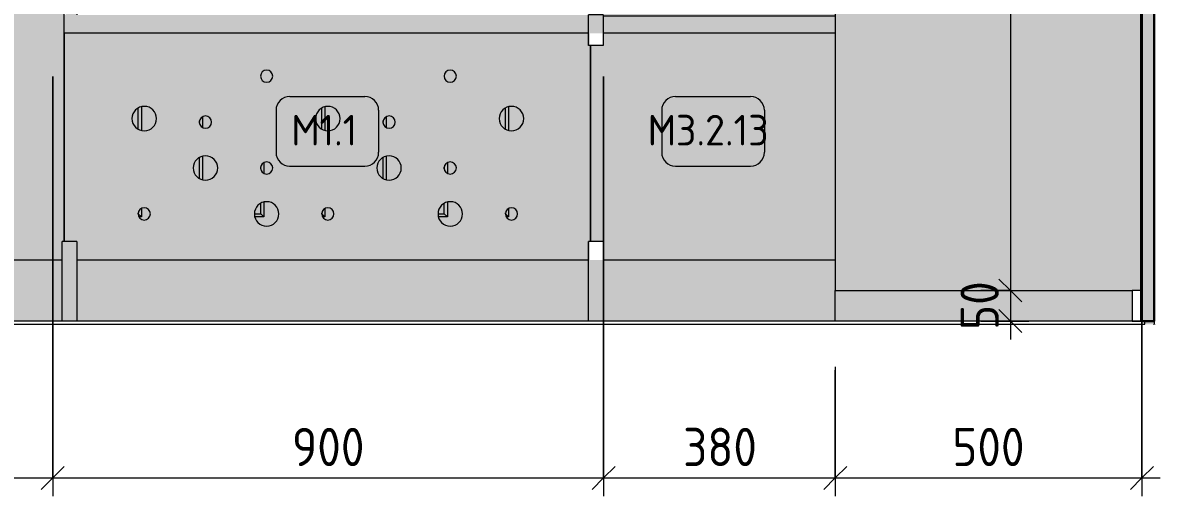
# Model space of a CAD drawing. Header units: millimetres. Extents: x 97900 to 162318, y -1987 to 22028.
# Drawn here: x 131649 to 133508, y 8114 to 8887 of the extents above; entities that cross this region are included whole.
import ezdxf

# ---------------------------------------------------------------- set-up
doc = ezdxf.new("R2010")
doc.units = ezdxf.units.MM
for name, color, linetype, lineweight in [('A-ANNO-DIMS', 7, 'Continuous', 9), ('A-ANNO-DIMS-25', 7, 'Continuous', 9), ('A-FLOR', 7, 'Continuous', 9), ('A-GENM', 7, 'Continuous', 9), ('A-WALL', 7, 'Continuous', 9), ('A-WALL-PATT', 7, 'Continuous', 9), ('I-WALL', 7, 'Continuous', 9), ('M-EQPM', 7, 'Continuous', 9), ('S-COLS', 7, 'Continuous', 9), ('Знаки', 7, 'Continuous', 9), ('Марки для знаков', 7, 'Continuous', 9)]:
    doc.layers.add(name, color=color, linetype=linetype, lineweight=lineweight)
for name, color, linetype, lineweight, true_color in [('A-FLOR-FNSH-1', 7, 'Continuous', 30, 0x3c3c3c), ('A-WALL-5', 7, 'Continuous', 30, 0x3c3c3c), ('A-WALL-FNSH-3', 7, 'Continuous', 30, 0x3c3c3c), ('I-WALL-1', 7, 'Continuous', 9, 0x787878)]:
    doc.layers.add(name, color=color, linetype=linetype, lineweight=lineweight, true_color=true_color)
doc.layers.add('M-EQPM-1', color=7, linetype='Continuous', lineweight=9, true_color=0xe6e6e6, transparency=0.7)
doc.styles.add('GOST Common_5', font='GOST_Common.ttf', dxfattribs={"height": 50})
doc.styles.add('ISOCPEUR_2', font='isocpeur.ttf', dxfattribs={"width": 0.9, "height": 62.5})
doc.dimstyles.new('ISO-2_5_0_9К_БОЛЬШОЙ_1', dxfattribs={"dimscale": 304.8, "dimtxt": 62.248823, "dimasz": 0.123031, "dimexe": 0.098425, "dimexo": 0.246063, "dimgap": 0, "dimtad": 1, "dimdec": 0, "dimrnd": 10, "dimzin": 0, "dimdsep": 46, "dimtxsty": 'ISOCPEUR_2', "dimblk1": 'OBLIQUE', "dimblk2": 'OBLIQUE', "dimsah": 1, "dimcen": 0.09, "dimdle": 0.098425, "dimazin": 0, "dimtfac": 1, "dimtdec": 4, "dimtix": 1, "dimtmove": 0, "dimatfit": 3, "dimfxl": 1, "dimtvp": 1, "dimtolj": 1, "dimtzin": 0, "dimarcsym": 2})

# ---------------------------------------------------------------- blocks, each defined once
blk = doc.blocks.new('Плинтус - Плинтус светлый _сад_-33412509-Развертка 3_35-1')
at = {"layer": 'A-GENM'}
blk.add_hatch(color=256, dxfattribs=at).paths.add_polyline_path([(110330, 8400), (110814, 8400), (110814, 8450), (110329, 8450), (110329, 8400)])
for p, q in [((110329, 8450), (110814, 8450)), ((110329, 8400), (110329, 8450))]:
    blk.add_line(p, q, dxfattribs=at)
blk = doc.blocks.new('Плинтус - Плинтус светлый _сад_-33412405-Развертка 3_35-1')
at = {"layer": 'A-GENM'}
for p, q in [((110829, 8450), (110814, 8450)), ((110814, 8450), (110814, 8400)), ((110829, 8400), (110829, 8450)), ((110814, 8400), (110829, 8400))]:
    blk.add_line(p, q, dxfattribs=at)
blk = doc.blocks.new('radiator_prado_classic_z_tip_30_po exemplyaru - Classic Z Тип 30-300-V24-Развертка 3_35-1')
at = {"layer": 'M-EQPM-1'}
h = blk.add_hatch(color=256, dxfattribs=at)
h.paths.add_polyline_path([(109699.9, 8555), (109705.6, 8555.9), (109709.9, 8557.7), (109714.1, 8560.9), (109717.6, 8565.8), (109719.3, 8570), (109719.9, 8575), (109719.3, 8580.2), (109717.3, 8585), (109714.1, 8589.1), (109709.9, 8592.3), (109704.9, 8594.3), (109699.9, 8595), (109694.8, 8594.3), (109689.9, 8592.3), (109685.8, 8589.1), (109682.6, 8585), (109680.6, 8580.2), (109679.9, 8575), (109680.6, 8569.8), (109683.2, 8564.2), (109685.8, 8560.9), (109689.9, 8557.7), (109695.2, 8555.6)])
h.paths.add_polyline_path([(109399.9, 8555), (109405.2, 8555.7), (109409.9, 8557.7), (109414.7, 8561.7), (109417.4, 8565.3), (109419.3, 8570), (109419.9, 8575), (109418.9, 8581), (109417.3, 8585), (109414.1, 8589.1), (109409.6, 8592.5), (109404.9, 8594.3), (109399.9, 8595), (109394.8, 8594.3), (109389.9, 8592.3), (109385.8, 8589.1), (109382.6, 8585), (109380.6, 8580.2), (109379.9, 8575), (109380.6, 8569.8), (109382.6, 8565), (109386, 8560.7), (109389.9, 8557.7), (109395.2, 8555.6), (109397.6, 8555.3)])
h.paths.add_polyline_path([(109799.9, 8565), (109802.5, 8565.3), (109805.1, 8566.5), (109807, 8567.9), (109808.6, 8570), (109809.6, 8572.4), (109809.8, 8575.7), (109809.6, 8577.6), (109808.6, 8580), (109807, 8582.1), (109804.9, 8583.7), (109802.5, 8584.7), (109799.9, 8585), (109796.8, 8584.4), (109794.9, 8583.7), (109792.9, 8582.1), (109791.3, 8580), (109790.2, 8576.6), (109789.9, 8575), (109790.6, 8571.6), (109791.4, 8569.8), (109792.9, 8567.9), (109795.2, 8566.2), (109797.4, 8565.3)])
h.paths.add_polyline_path([(109499.9, 8565), (109502.5, 8565.3), (109504.9, 8566.3), (109507.7, 8568.8), (109508.6, 8570), (109509.6, 8572.4), (109509.9, 8575), (109509.6, 8577.6), (109508.6, 8580), (109507, 8582.1), (109504.9, 8583.7), (109502.5, 8584.7), (109499.9, 8585), (109497.4, 8584.7), (109494.9, 8583.7), (109492.9, 8582.1), (109491.3, 8580), (109490.2, 8576.6), (109489.9, 8575), (109490.3, 8572.4), (109491.6, 8569.6), (109492.9, 8567.9), (109495.8, 8566), (109497.4, 8565.3)])
h.paths.add_polyline_path([(109199.9, 8565), (109202.5, 8565.3), (109204.9, 8566.3), (109207, 8567.9), (109208.6, 8570), (109209.6, 8572.4), (109209.9, 8575), (109209.6, 8577.6), (109208.6, 8580), (109207, 8582.1), (109204.9, 8583.7), (109202.5, 8584.7), (109199.9, 8585), (109197.4, 8584.7), (109194.8, 8583.5), (109192.9, 8582.1), (109191.3, 8580), (109190.2, 8576.6), (109189.9, 8575), (109190.3, 8572.4), (109191.3, 8570), (109192.9, 8567.9), (109195.2, 8566.2), (109197.4, 8565.3)])
h.paths.add_polyline_path([(109599.9, 8630), (109605.1, 8630.7), (109609.9, 8632.7), (109614.1, 8635.9), (109617.3, 8640), (109619.3, 8645), (109619.9, 8650), (109619.3, 8655.2), (109617.3, 8660), (109614.1, 8664.1), (109609.6, 8667.5), (109604.9, 8669.3), (109599.9, 8670), (109593.9, 8669), (109589.9, 8667.3), (109585.8, 8664.1), (109582.6, 8660), (109580.6, 8655.2), (109579.9, 8650), (109580.6, 8644.8), (109582.6, 8640), (109585.8, 8635.9), (109590.2, 8632.6), (109595.2, 8630.6)])
h.paths.add_polyline_path([(109299.9, 8630), (109305.1, 8630.7), (109309.9, 8632.7), (109314.1, 8635.9), (109317.3, 8640), (109319.3, 8645), (109319.9, 8650), (109319.1, 8655.6), (109317.3, 8660), (109314.1, 8664.1), (109309.1, 8667.7), (109304.9, 8669.3), (109299.9, 8670), (109294.8, 8669.3), (109289.9, 8667.3), (109285.8, 8664.1), (109282.6, 8660), (109280.6, 8655.2), (109279.9, 8650), (109280.6, 8644.8), (109282.6, 8640), (109285.8, 8635.9), (109290.2, 8632.6), (109295.2, 8630.6)])
h.paths.add_polyline_path([(109699.9, 8640), (109703.2, 8640.6), (109705.1, 8641.5), (109707.2, 8643.2), (109708.6, 8645), (109709.6, 8647.4), (109709.9, 8650), (109709.6, 8652.6), (109708.6, 8655), (109707, 8657.1), (109704.9, 8658.7), (109702.5, 8659.7), (109699.9, 8660), (109697.4, 8659.7), (109694.9, 8658.7), (109692.9, 8657.1), (109691.3, 8655), (109690.2, 8651.8), (109690, 8649.9), (109690.3, 8647.4), (109691.4, 8644.8), (109692.9, 8642.9), (109695.2, 8641.2), (109697.4, 8640.3)])
h.paths.add_polyline_path([(109399.9, 8640), (109402.5, 8640.3), (109405.1, 8641.5), (109407, 8642.9), (109408.6, 8645), (109409.6, 8647.4), (109409.9, 8650), (109409.6, 8652.6), (109408.6, 8655), (109407, 8657.1), (109404.9, 8658.7), (109402.5, 8659.7), (109399.9, 8660), (109397.4, 8659.7), (109394.9, 8658.7), (109392.9, 8657.1), (109391.3, 8655), (109390.2, 8651.8), (109389.9, 8650), (109390.3, 8647.4), (109391.4, 8644.8), (109392.9, 8642.9), (109395.2, 8641.2), (109397.6, 8640.3)])
h.paths.add_polyline_path([(109799.9, 8710.7), (109805.1, 8711.4), (109809.9, 8713.4), (109814.1, 8716.5), (109817.3, 8720.7), (109819.3, 8725.5), (109819.9, 8730.7), (109819.3, 8735.9), (109817.3, 8740.7), (109814.1, 8744.8), (109809.9, 8748), (109805.1, 8750), (109799.9, 8750.7), (109794.8, 8750), (109789.9, 8748), (109785.8, 8744.8), (109782.6, 8740.7), (109780.6, 8735.9), (109779.9, 8730.7), (109780.6, 8725.5), (109782.6, 8720.7), (109785.8, 8716.5), (109790.2, 8713.2), (109795.2, 8711.3), (109797.4, 8711)])
h.paths.add_polyline_path([(109499.9, 8710.7), (109505.1, 8711.4), (109509.9, 8713.4), (109514.1, 8716.5), (109517.3, 8720.7), (109519.3, 8725.5), (109519.9, 8730.7), (109519.3, 8735.9), (109517.3, 8740.7), (109514.1, 8744.8), (109509.9, 8748), (109505.1, 8750), (109499.7, 8750.6), (109494.8, 8750), (109489.9, 8748), (109485.8, 8744.8), (109482.6, 8740.7), (109480.6, 8735.9), (109479.9, 8730.7), (109480.6, 8725.5), (109482.6, 8720.7), (109485.8, 8716.5), (109490.2, 8713.3), (109495.2, 8711.3), (109497.4, 8711)])
h.paths.add_polyline_path([(109199.9, 8710.7), (109205.1, 8711.4), (109209.9, 8713.4), (109214.1, 8716.5), (109217.3, 8720.7), (109219.3, 8725.5), (109219.9, 8730.7), (109219.3, 8735.9), (109217.3, 8740.7), (109214.1, 8744.8), (109209.9, 8748), (109205.1, 8750), (109199.7, 8750.6), (109194.8, 8750), (109189.9, 8748), (109185.8, 8744.8), (109182.6, 8740.7), (109180.6, 8735.9), (109179.9, 8730.7), (109180.6, 8725.5), (109182.6, 8720.7), (109185.8, 8716.5), (109190.2, 8713.3), (109195.2, 8711.3), (109197.4, 8711)])
h.paths.add_polyline_path([(109599.9, 8715), (109602.5, 8715.3), (109605.1, 8716.5), (109607, 8717.9), (109608.6, 8720), (109609.6, 8722.4), (109609.9, 8725), (109609.6, 8727.6), (109608.6, 8730), (109607, 8732.1), (109604.9, 8733.7), (109602.5, 8734.7), (109599.9, 8735), (109597.4, 8734.7), (109594.9, 8733.7), (109592.9, 8732.1), (109591.3, 8730), (109590.2, 8726.8), (109589.9, 8725), (109590.3, 8722.4), (109591.3, 8720), (109592.9, 8717.9), (109595.2, 8716.2), (109597.4, 8715.3)])
h.paths.add_polyline_path([(109299.9, 8715), (109302.5, 8715.3), (109305.1, 8716.5), (109307, 8717.9), (109308.6, 8720), (109309.6, 8722.4), (109309.9, 8725), (109309.3, 8728.4), (109308.6, 8730), (109307, 8732.1), (109304.9, 8733.7), (109301.5, 8734.8), (109299.9, 8735), (109297.4, 8734.7), (109294.9, 8733.7), (109292.9, 8732.1), (109291.3, 8730), (109290.2, 8726.8), (109289.9, 8725), (109290.3, 8722.4), (109291.3, 8720), (109292.9, 8717.9), (109295.2, 8716.2), (109297.5, 8715.3)])
h.paths.add_polyline_path([(109399.9, 8790), (109402.5, 8790.3), (109405.6, 8791.9), (109407, 8792.9), (109408.6, 8795), (109409.6, 8797.4), (109409.9, 8800), (109409.4, 8803.1), (109408.6, 8805), (109407, 8807.1), (109404.7, 8808.8), (109402.5, 8809.7), (109399.9, 8810), (109396.5, 8809.3), (109394.2, 8808.1), (109392.3, 8806.3), (109391, 8804.3), (109390.3, 8802.6), (109389.9, 8800), (109390.7, 8796.5), (109391.3, 8795), (109392.9, 8792.9), (109395.2, 8791.2), (109397.6, 8790.3)])
h.paths.add_polyline_path([(109699.9, 8790), (109702.5, 8790.3), (109705.8, 8792), (109707, 8792.9), (109708.6, 8795), (109709.6, 8797.4), (109709.9, 8800), (109709.2, 8803.5), (109708.3, 8805.4), (109706.6, 8807.4), (109704.2, 8809), (109702.5, 8809.7), (109699.4, 8809.9), (109697.2, 8809.6), (109694.9, 8808.7), (109692.2, 8806.2), (109691, 8804.3), (109690.2, 8802.2), (109690, 8799.7), (109690.5, 8796.9), (109691.3, 8795), (109692.9, 8792.9), (109695.2, 8791.2), (109697.4, 8790.3)])
at = {"layer": 'M-EQPM'}
for p, q in [((109190.2, 8713.3), (109190.2, 8748.1)), ((109195.2, 8750.1), (109195.2, 8711.3)), ((109490.2, 8713.3), (109490.2, 8748.1)), ((109495.2, 8750.1), (109495.2, 8711.3)), ((109790.2, 8713.3), (109790.2, 8748.1)), ((109795.2, 8750.1), (109795.2, 8711.3)), ((109290.2, 8723.2), (109290.2, 8726.8)), ((109295.2, 8733.8), (109295.2, 8716.2)), ((109590.2, 8723.2), (109590.2, 8726.8)), ((109595.2, 8733.8), (109595.2, 8716.2)), ((109290.2, 8632.6), (109290.2, 8667.4)), ((109295.2, 8669.4), (109295.2, 8630.6)), ((109590.2, 8632.6), (109590.2, 8667.4)), ((109595.2, 8669.4), (109595.2, 8630.6)), ((109390.2, 8648.2), (109390.2, 8651.8)), ((109395.2, 8658.8), (109395.2, 8641.2)), ((109690.2, 8648.2), (109690.2, 8651.8)), ((109695.2, 8658.8), (109695.2, 8641.2)), ((109390.2, 8575), (109390.2, 8592.4)), ((109395.2, 8594.4), (109395.2, 8570)), ((109690.2, 8575), (109690.2, 8592.4)), ((109695.2, 8594.4), (109695.2, 8570)), ((109190.2, 8575), (109190.2, 8576.6)), ((109195.2, 8570), (109190.2, 8575)), ((109195.2, 8570), (109191.3, 8570)), ((109195.2, 8583.8), (109195.2, 8570)), ((109379.9, 8575), (109390.2, 8575)), ((109395.2, 8570), (109380.6, 8570)), ((109395.2, 8570), (109390.2, 8575)), ((109490.2, 8575), (109490.2, 8576.6)), ((109495.2, 8570), (109490.2, 8575)), ((109495.2, 8570), (109491.3, 8570)), ((109495.2, 8583.8), (109495.2, 8570)), ((109679.9, 8575), (109690.2, 8575)), ((109695.2, 8570), (109680.6, 8570)), ((109695.2, 8570), (109690.2, 8575)), ((109790.2, 8575), (109790.2, 8576.6)), ((109795.2, 8570), (109790.2, 8575)), ((109795.2, 8570), (109791.3, 8570)), ((109795.2, 8583.8), (109795.2, 8570))]:
    blk.add_line(p, q, dxfattribs=at)
blk = doc.blocks.new('Зашивка радиатора_ с перфорацией М1_1 - Зашивка радиатора_ с перфорацией М1_1-V26-Развертка 3_35-1')
at = {"layer": 'Знаки'}
blk.add_hatch(color=256, dxfattribs=at).paths.add_polyline_path([(109908, 8904), (109929.2, 8904), (109929.2, 8920), (109068.9, 8920), (109068.9, 8904), (109900.4, 8904)])
h = blk.add_hatch(color=256, dxfattribs=at)
h.paths.add_polyline_path([(109751, 8500), (109926, 8500), (109926, 8530), (109928.9, 8530), (109928.9, 8850), (109926, 8850), (109926, 8870), (109068.9, 8870), (109068.9, 8530), (109090, 8530), (109090, 8500), (109593.9, 8500)])
h.paths.add_polyline_path([(109699.9, 8555), (109694.8, 8555.7), (109689.7, 8557.9), (109685.8, 8560.9), (109682.5, 8565.3), (109680.6, 8570), (109679.9, 8575), (109680.6, 8580.2), (109682.6, 8585), (109685.8, 8589.1), (109690.2, 8592.4), (109695.2, 8594.4), (109699.9, 8595), (109705.1, 8594.3), (109709.9, 8592.3), (109714.1, 8589.1), (109717.4, 8584.7), (109719.3, 8580), (109719.9, 8575), (109719.3, 8569.8), (109717.3, 8565), (109714.1, 8560.9), (109709.6, 8557.6), (109705.1, 8555.7)])
h.paths.add_polyline_path([(109399.9, 8555), (109394.8, 8555.7), (109389.9, 8557.7), (109385.8, 8560.9), (109382.5, 8565.3), (109380.6, 8570), (109379.9, 8575), (109380.6, 8580.2), (109382.6, 8585), (109385.8, 8589.1), (109390.2, 8592.4), (109395.2, 8594.4), (109399.9, 8595), (109405.1, 8594.3), (109409.9, 8592.3), (109414.1, 8589.1), (109417.4, 8584.7), (109419.3, 8580), (109419.9, 8575), (109419.3, 8569.8), (109417.2, 8565), (109414.1, 8560.9), (109409.9, 8557.7), (109405.1, 8555.7)])
h.paths.add_polyline_path([(109799.9, 8565), (109797.4, 8565.3), (109794.9, 8566.3), (109792.9, 8567.9), (109791.3, 8570), (109790.2, 8573.2), (109790, 8575.2), (109790.3, 8577.6), (109791.3, 8580), (109792.9, 8582.1), (109794.9, 8583.7), (109797.4, 8584.7), (109799.9, 8585), (109802.5, 8584.7), (109804.9, 8583.7), (109807, 8582.1), (109808.6, 8580), (109809.7, 8576.6), (109809.8, 8574.3), (109809.6, 8572.4), (109808.6, 8570), (109807, 8567.9), (109804.9, 8566.3), (109802.5, 8565.3)])
h.paths.add_polyline_path([(109199.9, 8565), (109197.4, 8565.3), (109194.9, 8566.3), (109192.9, 8567.9), (109191.3, 8570), (109190.3, 8572.4), (109189.9, 8575), (109190.3, 8577.6), (109191.3, 8580), (109192.9, 8582.1), (109195.2, 8583.8), (109197.4, 8584.7), (109199.9, 8585), (109202.5, 8584.7), (109204.9, 8583.7), (109207, 8582.1), (109208.6, 8579.9), (109209.7, 8576.6), (109209.9, 8575), (109209.6, 8572.4), (109208.6, 8570), (109207, 8567.9), (109204.9, 8566.3), (109202.5, 8565.3), (109201.3, 8565.2)])
h.paths.add_polyline_path([(109499.9, 8565), (109497.4, 8565.3), (109494.9, 8566.3), (109492.9, 8567.9), (109491.3, 8570), (109490.2, 8573.2), (109490, 8575.2), (109490.3, 8577.6), (109491.3, 8580), (109492.9, 8582.1), (109494.9, 8583.7), (109497.4, 8584.7), (109499.9, 8585), (109502.5, 8584.7), (109504.9, 8583.7), (109507, 8582.1), (109508.6, 8580), (109509.7, 8576.6), (109509.9, 8575), (109509.6, 8572.4), (109508.6, 8570), (109507, 8567.9), (109504.9, 8566.3), (109502.5, 8565.3)])
h.paths.add_polyline_path([(109599.9, 8630), (109593.9, 8631), (109589.9, 8632.7), (109585.8, 8635.9), (109582.6, 8640), (109580.6, 8644.8), (109579.9, 8650), (109580.6, 8655.2), (109582.6, 8660), (109585.8, 8664.1), (109590.2, 8667.4), (109595.2, 8669.4), (109599.9, 8670), (109605.1, 8669.3), (109609.9, 8667.3), (109614.1, 8664.1), (109617.4, 8659.7), (109619.3, 8655), (109619.9, 8650), (109619.3, 8644.8), (109617.3, 8640), (109614.1, 8635.9), (109609.9, 8632.7), (109605.1, 8630.7), (109602, 8630.3)])
h.paths.add_polyline_path([(109299.9, 8630), (109294.8, 8630.7), (109289.9, 8632.7), (109285.8, 8635.9), (109282.6, 8640), (109280.6, 8644.8), (109279.9, 8650), (109280.6, 8655.2), (109282.6, 8660), (109285.8, 8664.1), (109290.2, 8667.4), (109295.2, 8669.4), (109299.9, 8670), (109305.1, 8669.3), (109309.9, 8667.3), (109314.1, 8664.1), (109317.3, 8660), (109319.3, 8655), (109319.9, 8650), (109319.1, 8644.4), (109317.3, 8640), (109314.1, 8635.9), (109309.9, 8632.7), (109305.1, 8630.7)])
h.paths.add_polyline_path([(109699.9, 8640), (109697.4, 8640.3), (109694.9, 8641.3), (109692.9, 8642.9), (109691.3, 8645), (109690.2, 8648.2), (109689.9, 8650), (109690.3, 8652.6), (109691.3, 8655), (109692.9, 8657.1), (109694.9, 8658.7), (109697.4, 8659.7), (109699.9, 8660), (109702.5, 8659.7), (109705.2, 8658.4), (109707, 8657.1), (109708.6, 8655), (109709.6, 8652.6), (109709.9, 8650), (109709.6, 8647.4), (109708.6, 8645), (109707, 8642.9), (109704.9, 8641.3), (109702.5, 8640.3)])
h.paths.add_polyline_path([(109399.9, 8640), (109397.4, 8640.3), (109394.1, 8642), (109392.9, 8642.9), (109391.3, 8645), (109390.2, 8648.2), (109389.9, 8650), (109390.3, 8652.6), (109391.3, 8655), (109392.9, 8657.1), (109394.9, 8658.7), (109397.6, 8659.7), (109399.9, 8660), (109402.5, 8659.7), (109404.9, 8658.7), (109407, 8657.1), (109408.6, 8655), (109409.6, 8652.6), (109409.9, 8650), (109409.5, 8647.1), (109408.6, 8645), (109407, 8642.9), (109404.9, 8641.3), (109402.5, 8640.3)])
h.paths.add_polyline_path([(109799.9, 8710.7), (109794.8, 8711.4), (109789.9, 8713.4), (109785.8, 8716.5), (109782.6, 8720.7), (109780.6, 8725.5), (109779.9, 8730.7), (109780.6, 8735.9), (109782.6, 8740.7), (109785.8, 8744.8), (109790.2, 8748.1), (109795.2, 8750.1), (109799.9, 8750.7), (109805.1, 8750), (109809.9, 8748), (109814.1, 8744.8), (109817.3, 8740.7), (109819.3, 8735.9), (109819.9, 8730.7), (109819.3, 8725.5), (109817.3, 8720.7), (109814.1, 8716.5), (109809.9, 8713.4), (109804.9, 8711.3)])
h.paths.add_polyline_path([(109499.9, 8710.7), (109494.8, 8711.4), (109489.9, 8713.4), (109485.8, 8716.5), (109482.6, 8720.7), (109480.6, 8725.5), (109479.9, 8730.7), (109480.6, 8735.9), (109482.6, 8740.7), (109485.8, 8744.8), (109489.9, 8748), (109495.2, 8750.1), (109499.9, 8750.7), (109505.1, 8750), (109509.9, 8748), (109514.1, 8744.8), (109517.3, 8740.7), (109519.3, 8735.9), (109519.9, 8730), (109519.1, 8725), (109517.3, 8720.7), (109514.1, 8716.5), (109509.9, 8713.4), (109504.1, 8711.2), (109502.5, 8711)])
h.paths.add_polyline_path([(109199.9, 8710.7), (109194.8, 8711.4), (109189.9, 8713.4), (109185.8, 8716.5), (109182.6, 8720.7), (109180.6, 8725.5), (109179.9, 8730.7), (109180.6, 8735.9), (109182.6, 8740.7), (109185.8, 8744.8), (109189.9, 8748), (109194.8, 8750), (109199.9, 8750.7), (109205.1, 8750), (109209.9, 8748), (109214.1, 8744.8), (109217.3, 8740.7), (109219.3, 8735.9), (109219.9, 8730), (109219.1, 8725), (109217.3, 8720.7), (109214.1, 8716.5), (109209.9, 8713.4), (109204.1, 8711.2), (109201.3, 8710.9)])
h.paths.add_polyline_path([(109599.9, 8715), (109597.4, 8715.3), (109594.9, 8716.3), (109592.9, 8717.9), (109591, 8720.7), (109590.2, 8723.2), (109589.9, 8725), (109590.3, 8727.6), (109591.3, 8730), (109592.9, 8732.1), (109595.2, 8733.8), (109597.4, 8734.7), (109599.9, 8735), (109602.5, 8734.7), (109604.9, 8733.7), (109607, 8732.1), (109608.6, 8730), (109609.6, 8727.6), (109609.9, 8725), (109609.6, 8722.4), (109608.6, 8720), (109607, 8717.9), (109604.9, 8716.3), (109602.5, 8715.3)])
h.paths.add_polyline_path([(109299.9, 8715), (109297.4, 8715.3), (109294.8, 8716.5), (109292.9, 8717.9), (109291, 8720.7), (109290.2, 8723.2), (109289.9, 8725), (109290.6, 8728.4), (109291.3, 8730), (109292.9, 8732.1), (109295.2, 8733.8), (109297.4, 8734.7), (109299.9, 8735), (109302.5, 8734.7), (109304.9, 8733.7), (109307, 8732.1), (109308.6, 8730), (109309.6, 8727.6), (109309.9, 8725), (109309.6, 8722.4), (109308.6, 8720), (109307, 8717.9), (109304.9, 8716.3), (109302.5, 8715.3)])
h.paths.add_polyline_path([(109699.9, 8790), (109697.2, 8790.4), (109694.9, 8791.3), (109692.3, 8793.7), (109691.3, 8795), (109690.3, 8797.4), (109689.9, 8800), (109690.5, 8803.1), (109691.3, 8805), (109693.3, 8807.4), (109695.2, 8808.8), (109697.4, 8809.7), (109700.6, 8809.9), (109702.5, 8809.7), (109704.9, 8808.7), (109707, 8807.1), (109708.8, 8804.5), (109709.6, 8802.4), (109709.9, 8799.9), (109709.3, 8796.6), (109708.6, 8795), (109707, 8792.9), (109704.9, 8791.3), (109702.5, 8790.3)])
h.paths.add_polyline_path([(109399.9, 8790), (109397.4, 8790.3), (109394.9, 8791.3), (109392.4, 8793.6), (109391.3, 8795), (109390.3, 8797.4), (109390.1, 8800.9), (109390.5, 8803.1), (109391.3, 8805), (109392.9, 8807.1), (109394.9, 8808.7), (109397.6, 8809.7), (109399.9, 8810), (109403.4, 8809.3), (109405.7, 8808.1), (109407, 8807.1), (109408.6, 8805), (109409.6, 8802.6), (109409.9, 8800), (109409.3, 8796.7), (109408.1, 8794.4), (109407, 8792.9), (109404.9, 8791.3), (109402.5, 8790.3)])
for p, q in [((109068.9, 8920), (109929.2, 8920)), ((109068.9, 8904), (109068.9, 8920)), ((109929.2, 8904), (109068.9, 8904)), ((109929.2, 8920), (109929.2, 8904)), ((109926, 8870), (109068.9, 8870)), ((109068.9, 8870), (109068.9, 8530)), ((109928.9, 8530), (109928.9, 8850)), ((109090, 8500), (109926, 8500))]:
    blk.add_line(p, q, dxfattribs=at)
for centre, radius, start, end in [((109399.9, 8800), 10, 0, 180), ((109699.9, 8800), 10, 0, 180), ((109399.9, 8800), 10, 180, 0), ((109699.9, 8800), 10, 180, 0), ((109199.9, 8730.7), 20, 0, 180), ((109499.9, 8730.7), 20, 0, 180), ((109799.9, 8730.7), 20, 0, 180), ((109199.9, 8730.7), 20, 180, 0), ((109299.9, 8725), 10, 0, 180), ((109299.9, 8725), 10, 180, 0), ((109499.9, 8730.7), 20, 180, 0), ((109599.9, 8725), 10, 0, 180), ((109599.9, 8725), 10, 180, 0), ((109799.9, 8730.7), 20, 180, 0), ((109299.9, 8650), 20, 0, 180), ((109599.9, 8650), 20, 0, 180), ((109299.9, 8650), 20, 180, 0), ((109399.9, 8650), 10, 0, 180), ((109399.9, 8650), 10, 180, 0), ((109599.9, 8650), 20, 180, 0), ((109699.9, 8650), 10, 0, 180), ((109699.9, 8650), 10, 180, 0), ((109399.9, 8575), 20, 0, 180), ((109699.9, 8575), 20, 0, 180), ((109199.9, 8575), 10, 0, 180), ((109199.9, 8575), 10, 180, 0), ((109399.9, 8575), 20, 180, 0), ((109499.9, 8575), 10, 0, 180), ((109499.9, 8575), 10, 180, 0), ((109699.9, 8575), 20, 180, 0), ((109799.9, 8575), 10, 0, 180), ((109799.9, 8575), 10, 180, 0)]:
    blk.add_arc(centre, radius, start, end, dxfattribs=at)
blk = doc.blocks.new('Зашивка без перфорации М3_2_1 - М3_2_13-31189094-Развертка 3_35-1')
at = {"layer": 'Знаки'}
for points in [[(110329, 8897.9), (110329, 8920), (109929.2, 8920), (109929.2, 8900), (109950, 8900), (109950, 8897.9), (110222.1, 8897.9)], [(110073.3, 8500), (110329, 8500), (110329, 8870), (109950, 8870), (109950, 8850), (109929.2, 8850), (109929.2, 8530), (109950, 8530), (109950, 8500), (109950.4, 8500)]]:
    blk.add_hatch(color=256, dxfattribs=at).paths.add_polyline_path(points)
for p, q in [((109929.2, 8920), (110329, 8920)), ((109929.2, 8900), (109929.2, 8920)), ((110329, 8897.9), (109950, 8897.9)), ((110329, 8870), (109950, 8870)), ((109929.2, 8850), (109929.2, 8530)), ((109950, 8500), (110329, 8500))]:
    blk.add_line(p, q, dxfattribs=at)
blk = doc.blocks.new('Зашивка без перфорации М3 - М3_29-31196890-Развертка 3_35-1')
at = {"layer": 'Знаки'}
for points in [[(108337.6, 9204), (109069.2, 9204), (109068.9, 9220), (107728.9, 9220), (107728.9, 9204), (107908.5, 9204)], [(108337.6, 8500), (109066, 8500), (109066, 8530), (109068.9, 8530), (109068.9, 9150), (109066, 9150), (109066, 9170), (107749.8, 9170), (107749.8, 9150), (107728.9, 9150), (107728.9, 8920), (107730.6, 8920), (107730.6, 8904), (107728.9, 8904), (107728.9, 8870), (107730.4, 8870), (107730.4, 8530), (107749.8, 8530), (107749.8, 8500)]]:
    blk.add_hatch(color=256, dxfattribs=at).paths.add_polyline_path(points)
for p, q in [((107728.9, 9220), (109069.2, 9220)), ((107728.9, 9204), (107728.9, 9220)), ((109069.2, 9220), (109069.2, 9204)), ((109069.2, 9204), (107728.9, 9204)), ((109066, 9170), (107749.8, 9170)), ((107728.9, 9150), (107728.9, 8920)), ((109068.9, 8530), (109068.9, 9150)), ((107728.9, 8904), (107728.9, 8870)), ((107749.8, 8500), (109066, 8500))]:
    blk.add_line(p, q, dxfattribs=at)
blk = doc.blocks.new('Зашивка_ опоясывающая панель - Зашивка_ опоясывающая панель-V30-Развертка 3_35-1')
at = {"layer": 'Знаки'}
for points in [[(109066, 9150), (109090, 9150), (109090, 9200), (109066, 9200), (109066, 9170)], [(109068.9, 8400), (109090, 8400), (109090, 8530), (109066, 8530), (109066, 8400)]]:
    blk.add_hatch(color=256, dxfattribs=at).paths.add_polyline_path(points)
h = blk.add_hatch(color=256, dxfattribs=at)
h.paths.add_polyline_path([(109071.4, 8900), (109090, 8900), (109090, 8904), (109071.4, 8904), (109071.4, 8901.8)])
h.paths.add_polyline_path([(109071.4, 8920), (109090, 8920), (109090, 9150), (109071.4, 9150), (109071.4, 8921)])
for p, q in [((109066, 9150), (109066, 9200)), ((109090, 9200), (109066, 9200)), ((109090, 9200), (109090, 9150)), ((109090, 9150), (109066, 9150)), ((109090, 9150), (109090, 8920)), ((109090, 8904), (109090, 8900)), ((109066, 8400), (109066, 8530)), ((109090, 8530), (109066, 8530)), ((109090, 8530), (109090, 8400))]:
    blk.add_line(p, q, dxfattribs=at)
blk = doc.blocks.new('Зашивка_ опоясывающая панель - Зашивка_ опоясывающая панель Т2_1-V28-Развертка 3_35-1')
at = {"layer": 'Знаки'}
for points in [[(106870.4, 8850), (106870.4, 8870), (106892.3, 8870), (106892.3, 8900), (106868.3, 8900), (106868.3, 8850)], [(106892.3, 8400), (106892.3, 8500), (106870.4, 8500), (106870.4, 8530), (106868.3, 8530), (106868.3, 8400), (106870.4, 8400)]]:
    blk.add_hatch(color=256, dxfattribs=at).paths.add_polyline_path(points)
for p, q in [((106868.3, 8850), (106868.3, 8900)), ((106892.3, 8900), (106868.3, 8900)), ((106892.3, 8900), (106892.3, 8850)), ((106892.3, 8850), (106868.3, 8850)), ((106868.3, 8400), (106868.3, 8530)), ((106892.3, 8530), (106868.3, 8530)), ((106892.3, 8530), (106892.3, 8400))]:
    blk.add_line(p, q, dxfattribs=at)
blk = doc.blocks.new('DIMBLOCK15-Развертка 3_35-1')
at = {"layer": 'A-ANNO-DIMS-25'}
for p, q in [((133263, 11830), (133263, 8450)), ((133214.5, 11800), (133293, 11800)), ((133263, 11800), (133214.5, 11800)), ((133214.5, 8450), (133293, 8450)), ((133263, 8450), (133214.5, 8450))]:
    blk.add_line(p, q, dxfattribs=at)
at = {"layer": 'A-ANNO-DIMS-25', "lineweight": 20}
for p, q in [((133263, 11800), (133244.3, 11818.8)), ((133263, 11800), (133281.8, 11781.2)), ((133263, 8450), (133244.3, 8468.7)), ((133263, 8450), (133281.8, 8431.2))]:
    blk.add_line(p, q, dxfattribs=at)
at = {"layer": 'A-ANNO-DIMS-25', "color": 0, "insert": (133181.4, 10046), "char_height": 62.5, "width": 189.619, "attachment_point": 1, "rotation": 90, "line_spacing_factor": 1.149209, "style": 'ISOCPEUR_2'}
blk.add_mtext('3350', dxfattribs=at)
blk = doc.blocks.new('_Oblique')
at = {"color": 0, "linetype": 'ByBlock', "lineweight": -2}
blk.add_line((-0.5, -0.5), (0.5, 0.5), dxfattribs=at)
blk = doc.blocks.new('DIMBLOCK16-Развертка 3_35-1')
at = {"layer": 'A-ANNO-DIMS-25', "lineweight": 20}
for p, q in [((133263, 8450), (133244.3, 8468.7)), ((133263, 8450), (133281.8, 8431.2)), ((133263, 8400), (133244.3, 8418.7)), ((133263, 8400), (133281.8, 8381.2))]:
    blk.add_line(p, q, dxfattribs=at)
at = {"layer": 'A-ANNO-DIMS-25'}
for p, q in [((133214.5, 8450), (133293, 8450)), ((133263, 8450), (133214.5, 8450)), ((133263, 8450), (133263, 8370)), ((133214.5, 8400), (133293, 8400)), ((133263, 8400), (133214.5, 8400))]:
    blk.add_line(p, q, dxfattribs=at)
at = {"layer": 'A-ANNO-DIMS-25', "color": 0, "insert": (133181.4, 8385.5), "char_height": 62.5, "width": 94.81, "attachment_point": 1, "rotation": 90, "line_spacing_factor": 1.149209, "style": 'ISOCPEUR_2'}
blk.add_mtext('50', dxfattribs=at)
blk = doc.blocks.new('DIMBLOCK20-Развертка 3_35-1')
at = {"layer": 'A-ANNO-DIMS-25'}
for p, q in [((130398.2, 8799.4), (130398.2, 8113.9)), ((130398.2, 8143.9), (130398.2, 8799.4)), ((131698.2, 8799.4), (131698.2, 8113.9)), ((131698.2, 8143.9), (131698.2, 8799.4)), ((130398.2, 8143.9), (131698.2, 8143.9))]:
    blk.add_line(p, q, dxfattribs=at)
at = {"layer": 'A-ANNO-DIMS-25', "lineweight": 20}
for p, q in [((130398.2, 8143.9), (130417, 8162.6)), ((131698.2, 8143.9), (131717, 8162.6)), ((130398.2, 8143.9), (130379.5, 8125.1)), ((131698.2, 8143.9), (131679.5, 8125.1))]:
    blk.add_line(p, q, dxfattribs=at)
at = {"layer": 'A-ANNO-DIMS-25', "color": 0, "insert": (130974.6, 8225.6), "char_height": 62.5, "width": 176.691, "attachment_point": 1, "line_spacing_factor": 1.149209, "style": 'ISOCPEUR_2'}
blk.add_mtext('1300', dxfattribs=at)
blk = doc.blocks.new('DIMBLOCK21-Развертка 3_35-1')
at = {"layer": 'A-ANNO-DIMS-25'}
for p, q in [((131698.2, 8799.4), (131698.2, 8113.9)), ((131698.2, 8143.9), (131698.2, 8799.4)), ((132598.2, 8799.4), (132598.2, 8113.9)), ((132598.2, 8143.9), (132598.2, 8799.4)), ((131698.2, 8143.9), (132598.2, 8143.9))]:
    blk.add_line(p, q, dxfattribs=at)
at = {"layer": 'A-ANNO-DIMS-25', "lineweight": 20}
for p, q in [((131698.2, 8143.9), (131717, 8162.6)), ((132598.2, 8143.9), (132617, 8162.6)), ((131698.2, 8143.9), (131679.5, 8125.1)), ((132598.2, 8143.9), (132579.5, 8125.1))]:
    blk.add_line(p, q, dxfattribs=at)
at = {"layer": 'A-ANNO-DIMS-25', "color": 0, "insert": (132089, 8225.6), "char_height": 62.5, "width": 142.215, "attachment_point": 1, "line_spacing_factor": 1.149209, "style": 'ISOCPEUR_2'}
blk.add_mtext('900', dxfattribs=at)
blk = doc.blocks.new('DIMBLOCK22-Развертка 3_35-1')
at = {"layer": 'A-ANNO-DIMS-25'}
for p, q in [((132598.2, 8799.4), (132598.2, 8113.9)), ((132598.2, 8143.9), (132598.2, 8799.4)), ((132976.8, 8325), (132976.8, 8113.9)), ((132976.8, 8143.9), (132976.8, 8320)), ((132598.2, 8143.9), (132976.8, 8143.9))]:
    blk.add_line(p, q, dxfattribs=at)
at = {"layer": 'A-ANNO-DIMS-25', "lineweight": 20}
for p, q in [((132598.2, 8143.9), (132617, 8162.6)), ((132976.8, 8143.9), (132995.5, 8162.6)), ((132598.2, 8143.9), (132579.5, 8125.1)), ((132976.8, 8143.9), (132958, 8125.1))]:
    blk.add_line(p, q, dxfattribs=at)
at = {"layer": 'A-ANNO-DIMS-25', "color": 0, "insert": (132728.2, 8225.6), "char_height": 62.5, "width": 142.215, "attachment_point": 1, "line_spacing_factor": 1.149209, "style": 'ISOCPEUR_2'}
blk.add_mtext('380', dxfattribs=at)
blk = doc.blocks.new('DIMBLOCK23-Развертка 3_35-1')
at = {"layer": 'A-ANNO-DIMS-25'}
for p, q in [((133477.8, 8532.5), (133477.8, 8113.9)), ((133477.8, 8143.9), (133477.8, 8532.5)), ((132976.8, 8325), (132976.8, 8113.9)), ((132976.8, 8143.9), (132976.8, 8320)), ((132976.8, 8143.9), (133507.8, 8143.9))]:
    blk.add_line(p, q, dxfattribs=at)
at = {"layer": 'A-ANNO-DIMS-25', "lineweight": 20}
for p, q in [((132976.8, 8143.9), (132995.5, 8162.6)), ((133477.8, 8143.9), (133496.5, 8162.6)), ((132976.8, 8143.9), (132958, 8125.1)), ((133477.8, 8143.9), (133459, 8125.1))]:
    blk.add_line(p, q, dxfattribs=at)
at = {"layer": 'A-ANNO-DIMS-25', "color": 0, "insert": (133168, 8225.6), "char_height": 62.5, "width": 142.215, "attachment_point": 1, "line_spacing_factor": 1.149209, "style": 'ISOCPEUR_2'}
blk.add_mtext('500', dxfattribs=at)
blk = doc.blocks.new('Марка_Знаки - В прямоуг_Наименование краткое-30718135-Развертка 3_35-1')
at = {"layer": 'Марки для знаков'}
for p, q in [((100939.6, 8916.9), (101062.3, 8916.9)), ((100917.1, 8894.4), (100917.1, 8825.4)), ((101084.8, 8894.4), (101084.8, 8825.6)), ((100939.4, 8803.1), (101062.3, 8803.1))]:
    blk.add_line(p, q, dxfattribs=at)
for centre, radius, start, end in [((100939.6, 8894.4), 22.5, 90, 180), ((101062.3, 8894.4), 22.5, 0, 90), ((100939.4, 8825.4), 22.3, 180, 270), ((101062.3, 8825.6), 22.5, 270, 0)]:
    blk.add_arc(centre, radius, start, end, dxfattribs=at)

msp = doc.modelspace()

# ---------------------------------------------------------------- hatches: boundary and pattern name
at = {"layer": 'A-WALL'}
h = msp.add_hatch(color=256, dxfattribs=at)
h.paths.add_polyline_path([(123467.8, 8394.4), (123817.8, 8394.4), (123817.8, 8395), (123467.8, 8395)])
h.paths.add_polyline_path([(132997.8, 8394.4), (132997.8, 8395), (132977.8, 8395), (132977.8, 8394.4), (132982, 8394.4)])
h.paths.add_polyline_path([(130985.4, 8394.4), (131117.8, 8394.4), (131117.8, 8395), (130797.8, 8395), (130797.8, 8394.4)])
h.paths.add_polyline_path([(128697.8, 8394.4), (128717.8, 8394.4), (128717.8, 8395), (128697.8, 8395)])
at = {"layer": 'A-WALL-PATT'}
h = msp.add_hatch(color=256, dxfattribs=at)
h.paths.add_polyline_path([(130357.2, 8400), (130373.6, 8400), (130373.6, 8500), (129540.1, 8500), (129540.1, 8400), (130282.2, 8400)])
h.paths.add_polyline_path([(132447.7, 8400), (132573.8, 8400), (132573.8, 8500), (131737.8, 8500), (131737.8, 8400), (132398.7, 8400)])
h.paths.add_polyline_path([(128718.8, 8400), (129516.1, 8400), (129516.1, 8500), (128728.2, 8500), (128728.2, 8870), (129516.1, 8870), (129516.1, 8897.9), (128728.2, 8897.9), (128728.2, 8920), (129498.2, 8920), (129498.2, 11400), (130398.2, 11400), (130398.2, 9220), (131698.2, 9220), (131698.2, 11400), (132598.2, 11400), (132598.2, 8920), (132976.8, 8920), (132976.8, 11800), (128718.8, 11800), (128718.8, 8400.3)])
h.paths.add_polyline_path([(131713.8, 8400), (131713.8, 8500), (130397.6, 8500), (130397.6, 8400), (131667.2, 8400)])
h.paths.add_polyline_path([(132869.9, 8400), (132976.8, 8400), (132976.8, 8500), (132597.8, 8500), (132597.8, 8400)])
h.paths.add_polyline_path([(132576.7, 8530), (132577, 8530), (132576.7, 8555)])
h.paths.add_polyline_path([(131716.7, 8870), (132573.8, 8870), (132573.8, 8900), (131716.7, 8900), (131716.7, 8880.2)])
h.paths.add_polyline_path([(130376.7, 8870), (130376.7, 8900), (129540.1, 8900), (129540.1, 8870), (130357.2, 8870)])
h.paths.add_polyline_path([(132976.8, 8870), (132976.8, 8897.9), (132597.8, 8897.9), (132597.8, 8870), (132869.9, 8870)])
h.paths.add_polyline_path([(130538.6, 9170), (131698.2, 9170), (131698.2, 9204), (130398.2, 9204), (130398.2, 9170)])
msp.add_hatch(color=256, dxfattribs=at).paths.add_polyline_path([(132985.1, 8450), (133476.8, 8450), (133476.8, 11800), (132976.8, 11800), (132976.8, 8450), (132977.8, 8450)])
at = {"layer": 'I-WALL-1'}
h = msp.add_hatch(dxfattribs=at)
h.set_pattern_fill('FP_13', color=256, style=0, pattern_type=2)
h.set_pattern_definition([(0, (22647.772, 0), (30.48, 7.62), [2.515, -20.345, 2.515, -20.345, -121.92]), (0, (22647.772, 0), (30.48, 7.62), [-45.72, 2.515, -43.205, 2.515, -20.345, -53.34]), (0, (22647.772, 0), (30.48, 7.62), [-114.3, 2.515, -12.725, 2.515, -35.585]), (120, (22659.202, 3.81), (-21.8391136, 22.5864543), [2.515, -20.345, 2.515, -20.345, -121.92]), (120, (22659.202, 3.81), (-21.8391136, 22.5864543), [-45.72, 2.515, -43.205, 2.515, -20.345, -53.34]), (120, (22659.202, 3.81), (-21.8391136, 22.5864543), [-114.3, 2.515, -12.725, 2.515, -35.585]), (240, (22663.012, 19.05), (-8.6408864, -30.2064543), [2.515, -20.345, 2.515, -20.345, -121.92]), (240, (22663.012, 19.05), (-8.6408864, -30.2064543), [-45.72, 2.515, -43.205, 2.515, -20.345, -53.34]), (240, (22663.012, 19.05), (-8.6408864, -30.2064543), [-114.3, 2.515, -12.725, 2.515, -35.585])])
h.paths.add_polyline_path([(133497.8, 8400), (133497.8, 11870), (133477.8, 11870), (133477.8, 8400)])
at = {"layer": 'S-COLS'}
h = msp.add_hatch(color=256, dxfattribs=at)
h.paths.add_polyline_path([(133497.8, 8394.4), (133497.8, 8400), (133482.8, 8400), (133482.8, 8395), (132997.8, 8395), (132997.8, 8394.4), (133482.8, 8394.4)])
h.paths.add_polyline_path([(133197.8, 12270), (133197.8, 12280), (132997.8, 12280), (132997.8, 12270)])

# ---------------------------------------------------------------- linework, layer by layer
at = {"layer": 'A-FLOR'}
for p, q in [((123467.8, 8395), (133482.8, 8395)), ((133476.8, 8400), (123468.8, 8400)), ((133482.8, 8395), (133482.8, 8400))]:
    msp.add_line(p, q, dxfattribs=at)
at = {"layer": 'A-FLOR-FNSH-1'}
for p, q in [((133498, 8395), (133497.8, 8395)), ((133497.8, 8395), (133497.8, 8394.4))]:
    msp.add_line(p, q, dxfattribs=at)
at = {"layer": 'A-WALL-5'}
for p, q in [((133497.8, 8400), (133497.8, 12270)), ((133477.8, 8400), (133497.8, 8400))]:
    msp.add_line(p, q, dxfattribs=at)
at = {"layer": 'A-WALL-FNSH-3'}
for p, q in [((133476.8, 11800), (133476.8, 8400)), ((133477.8, 8400), (133477.8, 11800)), ((133476.8, 8400), (133477.8, 8400))]:
    msp.add_line(p, q, dxfattribs=at)
at = {"layer": 'I-WALL'}
for p, q in [((133497.8, 12280.2), (133497.8, 8395)), ((132976.8, 11800), (132976.8, 8450)), ((132977.8, 8394.4), (132977.8, 8395))]:
    msp.add_line(p, q, dxfattribs=at)
at = {"layer": 'S-COLS'}
msp.add_line((132997.8, 8395), (132997.8, 8394.4), dxfattribs=at)

# ---------------------------------------------------------------- block references
at = {"layer": 'A-GENM'}
for name in ['Плинтус - Плинтус светлый _сад_-33412509-Развертка 3_35-1', 'Плинтус - Плинтус светлый _сад_-33412405-Развертка 3_35-1']:
    msp.add_blockref(name, (22647.8, 0), dxfattribs=at)
at = {"layer": 'M-EQPM'}
msp.add_blockref('radiator_prado_classic_z_tip_30_po exemplyaru - Classic Z Тип 30-300-V24-Развертка 3_35-1', (22647.8, 0), dxfattribs=at)
at = {"layer": 'Знаки'}
for name, p in [('Зашивка без перфорации М3 - М3_29-31196890-Развертка 3_35-1', (22647.8, 0)), ('Зашивка_ опоясывающая панель - Зашивка_ опоясывающая панель-V30-Развертка 3_35-1', (22647.8, 0)), ('Зашивка радиатора_ с перфорацией М1_1 - Зашивка радиатора_ с перфорацией М1_1-V26-Развертка 3_35-1', (22647.8, 0)), ('Зашивка без перфорации М3_2_1 - М3_2_13-31189094-Развертка 3_35-1', (22647.8, 0)), ('Зашивка_ опоясывающая панель - Зашивка_ опоясывающая панель Т2_1-V28-Развертка 3_35-1', (25705.5, 0))]:
    msp.add_blockref(name, p, dxfattribs=at)
at = {"layer": 'Марки для знаков'}
for p in [(31145.9, -150), (31776.1, -150)]:
    msp.add_blockref('Марка_Знаки - В прямоуг_Наименование краткое-30718135-Развертка 3_35-1', p, dxfattribs=at)

# ---------------------------------------------------------------- texts
at = {"layer": 'Марки для знаков', "char_height": 50, "attachment_point": 1, "style": 'GOST Common_5'}
for s, insert, width in [('\\fGOST Common|b0|i0|c204|p34|;М', (132087.7, 8736.8), 56.118), ('1.1', (132134, 8736.8), 78.165), ('\\fGOST Common|b0|i0|c204|p34|;М', (132670.1, 8736.8), 56.118), ('3.2.13', (132716.4, 8736.8), 194.409)]:
    msp.add_mtext(s, dxfattribs=dict(at, insert=insert, width=width))

# ---------------------------------------------------------------- dimensions: what is measured, and where the dimension line sits
at = {"layer": 'A-ANNO-DIMS'}
for base, p1, p2, override, picture, middle in [((133263, 8450), (133289.5, 11800), (133289.5, 8450), {"dimpost": '<>', "dimfxl": 3350}, 'DIMBLOCK15-Развертка 3_35-1', (133231.8, 10125)), ((133263, 8400), (133289.5, 8450), (133289.5, 8400), {"dimpost": '<>', "dimfxl": 50}, 'DIMBLOCK16-Развертка 3_35-1', (133231.8, 8425))]:
    dim = msp.add_linear_dim(base=base, p1=p1, p2=p2, angle=90, dimstyle='ISO-2_5_0_9К_БОЛЬШОЙ_1', override=override, dxfattribs=at)
    dim.commit()
    dim.dimension.update_dxf_attribs({"geometry": picture, "text_midpoint": middle})
for base, p1, p2, override, picture, middle in [((131698.2, 8143.9), (130398.2, 8874.4), (131698.2, 8874.4), {"dimpost": '<>', "dimfxl": 1300}, 'DIMBLOCK20-Развертка 3_35-1', (131048.2, 8175.1)), ((132598.2, 8143.9), (131698.2, 8874.4), (132598.2, 8874.4), {"dimpost": '<>', "dimfxl": 900}, 'DIMBLOCK21-Развертка 3_35-1', (132148.2, 8175.1)), ((132976.8, 8143.9), (132598.2, 8874.4), (132976.8, 8400), {"dimpost": '<>', "dimfxl": 606.946093}, 'DIMBLOCK22-Развертка 3_35-1', (132787.5, 8175.1)), ((133477.8, 8143.9), (132976.8, 8400), (133477.8, 8607.5), {"dimpost": '<>', "dimfxl": 542.270465}, 'DIMBLOCK23-Развертка 3_35-1', (133227.3, 8175.1))]:
    dim = msp.add_linear_dim(base=base, p1=p1, p2=p2, dimstyle='ISO-2_5_0_9К_БОЛЬШОЙ_1', override=override, dxfattribs=at)
    dim.commit()
    dim.dimension.update_dxf_attribs({"geometry": picture, "text_midpoint": middle})

doc.saveas('drawing.dxf')
